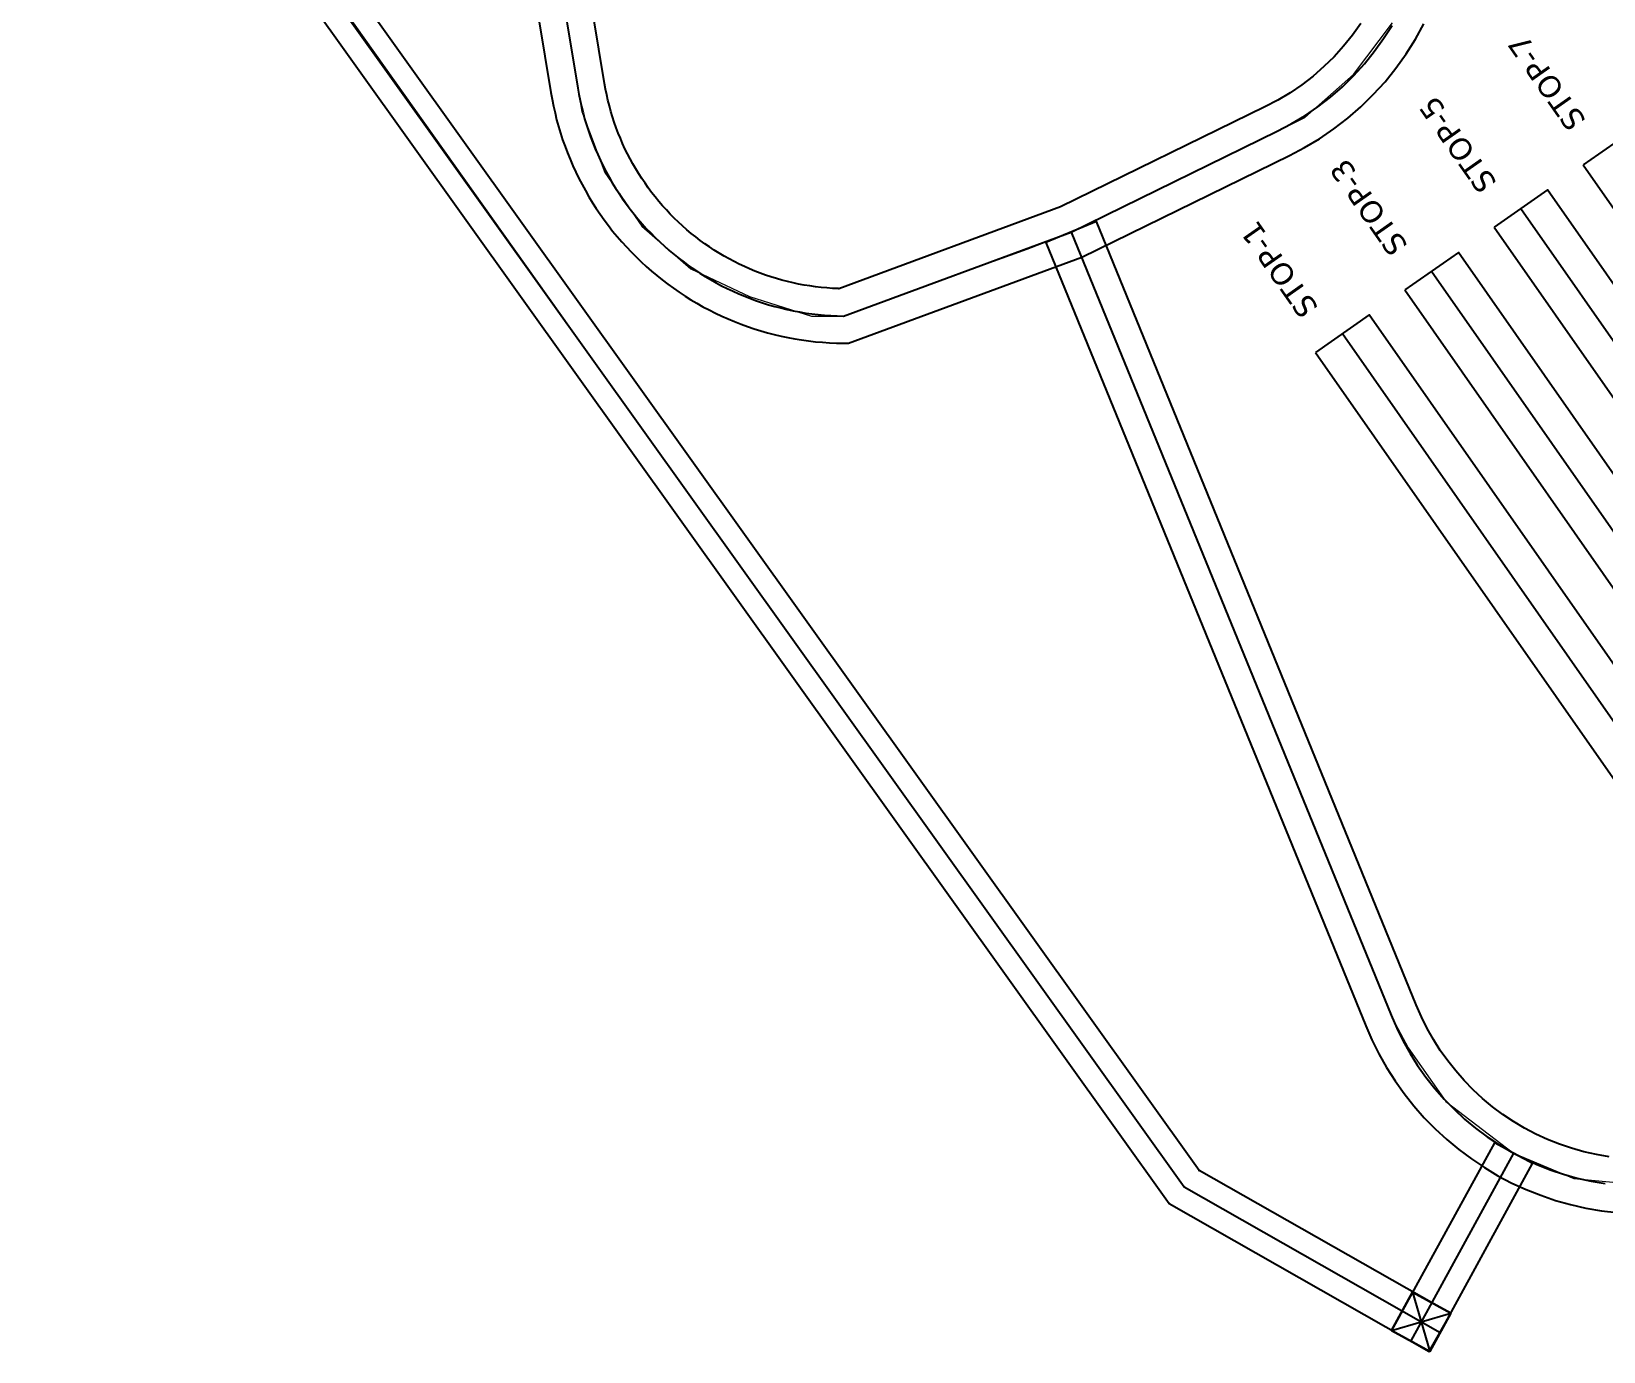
# Model space of a CAD drawing. Extents: x 700390 to 700832, y 4226084 to 4226329.
# Drawn here: x 700394.5 to 700538.8, y 4226097.8 to 4226218.9 of the extents above; entities that cross this region are included whole.
import ezdxf

# ---------------------------------------------------------------- set-up
doc = ezdxf.new("R2010")
doc.units = 0
doc.header["$MEASUREMENT"] = 0
doc.layers.add('1', color=7, linetype='Continuous')
doc.layers.add('TEXT_ORANGE', color=7, linetype='Continuous')
doc.layers.add('GEOFENCE', color=3, linetype='Continuous', lineweight=0)
doc.styles.get("Standard").update_dxf_attribs({"font": 'verdana.ttf'})

msp = doc.modelspace()

# ---------------------------------------------------------------- linework, layer by layer
at = {"linetype": 'Continuous'}
for p in [(700501.64, 4226114.43, 1125.78), (700500.27, 4226112.91, 1125.78), (700498.9, 4226111.39, 1125.78)]:
    msp.add_point(p, dxfattribs=at)
at = {"layer": '1', "color": 7}
for points in [[(700394.5, 4226257.41, 1143.7), (700498.9, 4226111.39, 1125.78), (700522.77, 4226097.81, 1125.78), (700524.75, 4226101.29, 1125.78), (700501.64, 4226114.43, 1125.78), (700397.79, 4226259.68, 1143.7)], [(700396.14, 4226258.54, 1143.7), (700500.27, 4226112.91, 1125.78), (700523.76, 4226099.55, 1125.78)], [(700436.15, 4226249.64, 1113.01), (700442.16, 4226213.3, 1109.37), (700442.27, 4226212.69, 1109.31), (700442.4, 4226212.06, 1109.25), (700442.54, 4226211.43, 1109.19), (700442.69, 4226210.81, 1109.13), (700442.86, 4226210.2, 1109.08), (700443.05, 4226209.58, 1109.02), (700443.24, 4226208.97, 1108.96), (700443.46, 4226208.37, 1108.9), (700443.68, 4226207.77, 1108.84), (700443.92, 4226207.18, 1108.78), (700444.18, 4226206.59, 1108.73), (700444.44, 4226206.01, 1108.67), (700444.73, 4226205.43, 1108.61), (700445.02, 4226204.87, 1108.55), (700445.33, 4226204.31, 1108.49), (700445.65, 4226203.75, 1108.43), (700445.98, 4226203.2, 1108.38), (700446.33, 4226202.67, 1108.32), (700446.69, 4226202.14, 1108.26), (700447.06, 4226201.62, 1108.2), (700447.44, 4226201.1, 1108.14), (700447.83, 4226200.6, 1108.09), (700448.24, 4226200.1, 1108.03), (700448.66, 4226199.62, 1107.97), (700449.09, 4226199.14, 1107.91), (700449.53, 4226198.68, 1107.85), (700449.98, 4226198.22, 1107.8), (700450.44, 4226197.78, 1107.74), (700450.91, 4226197.34, 1107.68), (700451.39, 4226196.92, 1107.62), (700451.88, 4226196.51, 1107.56), (700452.38, 4226196.11, 1107.5), (700452.89, 4226195.73, 1107.45), (700453.41, 4226195.35, 1107.39), (700453.94, 4226194.99, 1107.33), (700454.47, 4226194.64, 1107.27), (700455.01, 4226194.3, 1107.21), (700455.56, 4226193.97, 1107.15), (700456.12, 4226193.66, 1107.1), (700456.69, 4226193.36, 1107.04), (700457.26, 4226193.07, 1106.98), (700457.84, 4226192.8, 1106.92), (700458.42, 4226192.54, 1106.87), (700459.01, 4226192.29, 1106.81), (700459.61, 4226192.06, 1106.75), (700460.21, 4226191.84, 1106.69), (700460.82, 4226191.64, 1106.63), (700461.43, 4226191.45, 1106.57), (700462.05, 4226191.27, 1106.52), (700462.66, 4226191.11, 1106.46), (700463.29, 4226190.96, 1106.4), (700463.91, 4226190.83, 1106.34), (700464.54, 4226190.71, 1106.28), (700465.17, 4226190.61, 1106.22), (700465.81, 4226190.52, 1106.17), (700466.44, 4226190.45, 1106.11), (700467.08, 4226190.39, 1106.05), (700467.72, 4226190.35, 1105.99), (700468.36, 4226190.32, 1105.93), (700469, 4226190.3, 1105.88), (700469.47, 4226190.3, 1105.88), (700490.89, 4226198.21, 1103.61), (700509.94, 4226207.52, 1101.5), (700511.32, 4226208.25, 1101.33), (700512.7, 4226209.07, 1101.15), (700514.01, 4226209.97, 1100.98), (700515.28, 4226210.95, 1100.81), (700516.49, 4226212, 1100.63), (700517.63, 4226213.12, 1100.46), (700518.71, 4226214.3, 1100.28), (700519.71, 4226215.55, 1100.11), (700520.64, 4226216.85, 1099.93), (700521.5, 4226218.2, 1099.76), (700522.27, 4226219.6, 1099.58)], [(700438.67, 4226249.69, 1113.01), (700444.62, 4226213.72, 1109.37), (700444.72, 4226213.15, 1109.31), (700444.84, 4226212.58, 1109.25), (700444.97, 4226212.01, 1109.19), (700445.11, 4226211.45, 1109.13), (700445.26, 4226210.89, 1109.08), (700445.43, 4226210.33, 1109.02), (700445.61, 4226209.78, 1108.96), (700445.81, 4226209.23, 1108.9), (700446.01, 4226208.68, 1108.84), (700446.23, 4226208.14, 1108.78), (700446.46, 4226207.61, 1108.73), (700446.7, 4226207.08, 1108.67), (700446.96, 4226206.56, 1108.61), (700447.23, 4226206.04, 1108.55), (700447.51, 4226205.53, 1108.49), (700447.8, 4226205.03, 1108.43), (700448.1, 4226204.53, 1108.38), (700448.42, 4226204.04, 1108.32), (700448.74, 4226203.56, 1108.26), (700449.08, 4226203.09, 1108.2), (700449.43, 4226202.62, 1108.14), (700449.79, 4226202.16, 1108.09), (700450.15, 4226201.71, 1108.03), (700450.53, 4226201.27, 1107.97), (700450.92, 4226200.84, 1107.91), (700451.32, 4226200.42, 1107.85), (700451.73, 4226200, 1107.8), (700452.15, 4226199.6, 1107.74), (700452.58, 4226199.21, 1107.68), (700453.02, 4226198.82, 1107.62), (700453.46, 4226198.45, 1107.56), (700453.92, 4226198.09, 1107.5), (700454.38, 4226197.73, 1107.45), (700454.85, 4226197.39, 1107.39), (700455.33, 4226197.06, 1107.33), (700455.82, 4226196.74, 1107.27), (700456.31, 4226196.43, 1107.21), (700456.81, 4226196.14, 1107.15), (700457.32, 4226195.85, 1107.1), (700457.83, 4226195.58, 1107.04), (700458.35, 4226195.32, 1106.98), (700458.88, 4226195.07, 1106.92), (700459.41, 4226194.84, 1106.87), (700459.95, 4226194.61, 1106.81), (700460.49, 4226194.4, 1106.75), (700461.04, 4226194.2, 1106.69), (700461.59, 4226194.02, 1106.63), (700462.14, 4226193.84, 1106.57), (700462.7, 4226193.68, 1106.52), (700463.27, 4226193.54, 1106.46), (700463.83, 4226193.41, 1106.4), (700464.4, 4226193.29, 1106.34), (700464.97, 4226193.18, 1106.28), (700465.55, 4226193.08, 1106.22), (700466.12, 4226193, 1106.17), (700466.7, 4226192.94, 1106.11), (700467.28, 4226192.88, 1106.05), (700467.86, 4226192.84, 1105.99), (700468.44, 4226192.82, 1105.93), (700469.02, 4226192.8, 1105.88), (700469.02, 4226192.8, 1105.88), (700489.9, 4226200.51, 1103.61), (700508.81, 4226209.75, 1101.5), (700510.1, 4226210.42, 1101.33), (700511.34, 4226211.17, 1101.15), (700512.54, 4226212, 1100.98), (700513.69, 4226212.88, 1100.81), (700514.79, 4226213.84, 1100.63), (700515.83, 4226214.86, 1100.46), (700516.81, 4226215.93, 1100.28), (700517.72, 4226217.06, 1100.11), (700518.57, 4226218.25, 1099.93), (700519.35, 4226219.47, 1099.76)], [(700516.5, 4226219.64, 1099.93), (700515.73, 4226218.58, 1100.11), (700514.91, 4226217.56, 1100.28), (700514.03, 4226216.59, 1100.46), (700513.09, 4226215.68, 1100.63), (700512.11, 4226214.82, 1100.81), (700511.07, 4226214.02, 1100.98), (700509.99, 4226213.28, 1101.15), (700508.87, 4226212.6, 1101.33), (700507.68, 4226211.98, 1101.5), (700488.92, 4226202.81, 1103.61), (700468.6, 4226195.31, 1105.87), (700468.53, 4226195.32, 1105.93), (700468, 4226195.34, 1105.99), (700467.48, 4226195.38, 1106.05), (700466.96, 4226195.42, 1106.11), (700466.44, 4226195.48, 1106.17), (700465.92, 4226195.56, 1106.22), (700465.41, 4226195.64, 1106.28), (700464.89, 4226195.74, 1106.34), (700464.38, 4226195.84, 1106.4), (700463.87, 4226195.97, 1106.46), (700463.36, 4226196.1, 1106.52), (700462.86, 4226196.24, 1106.57), (700462.36, 4226196.4, 1106.63), (700461.86, 4226196.56, 1106.69), (700461.37, 4226196.74, 1106.75), (700460.88, 4226196.93, 1106.81), (700460.4, 4226197.13, 1106.87), (700459.92, 4226197.35, 1106.92), (700459.45, 4226197.57, 1106.98), (700458.98, 4226197.8, 1107.04), (700458.52, 4226198.05, 1107.1), (700458.06, 4226198.3, 1107.15), (700457.61, 4226198.57, 1107.21), (700457.16, 4226198.85, 1107.27), (700456.72, 4226199.14, 1107.33), (700456.3, 4226199.43, 1107.39), (700455.87, 4226199.74, 1107.45), (700455.45, 4226200.06, 1107.5), (700455.05, 4226200.38, 1107.56), (700454.64, 4226200.72, 1107.62), (700454.25, 4226201.07, 1107.68), (700453.86, 4226201.42, 1107.74), (700453.49, 4226201.78, 1107.8), (700453.12, 4226202.16, 1107.85), (700452.76, 4226202.54, 1107.91), (700452.41, 4226202.92, 1107.97), (700452.07, 4226203.32, 1108.03), (700451.74, 4226203.73, 1108.09), (700451.41, 4226204.14, 1108.14), (700451.1, 4226204.56, 1108.2), (700450.8, 4226204.98, 1108.26), (700450.5, 4226205.42, 1108.32), (700450.22, 4226205.86, 1108.38), (700449.95, 4226206.3, 1108.43), (700449.69, 4226206.76, 1108.49), (700449.43, 4226207.22, 1108.55), (700449.19, 4226207.68, 1108.61), (700448.96, 4226208.15, 1108.67), (700448.74, 4226208.63, 1108.73), (700448.54, 4226209.11, 1108.78), (700448.34, 4226209.59, 1108.84), (700448.15, 4226210.08, 1108.9), (700447.98, 4226210.58, 1108.96), (700447.82, 4226211.08, 1109.02), (700447.67, 4226211.58, 1109.08), (700447.53, 4226212.08, 1109.13), (700447.4, 4226212.59, 1109.19), (700447.29, 4226213.1, 1109.25), (700447.18, 4226213.61, 1109.31), (700447.09, 4226214.14, 1109.37), (700441.2, 4226249.74, 1113.01)], [(700536.88, 4226206.67, 1108.31), (700586.46, 4226135.82, 1105.32), (700591.38, 4226139.26, 1105.32), (700541.8, 4226210.11, 1108.31), (700536.88, 4226206.67, 1108.31)], [(700528.72, 4226200.94, 1108), (700578.29, 4226130.09, 1105.22), (700583.2, 4226133.53, 1105.22), (700533.63, 4226204.38, 1108), (700528.72, 4226200.94, 1108)], [(700539.27, 4226115.68, 1104.9), (700538.11, 4226115.88, 1104.88), (700536.96, 4226116.14, 1104.87), (700535.83, 4226116.46, 1104.86), (700534.71, 4226116.83, 1104.85), (700533.62, 4226117.27, 1104.84), (700532.55, 4226117.76, 1104.83), (700531.5, 4226118.31, 1104.82), (700530.49, 4226118.91, 1104.81), (700529.51, 4226119.56, 1104.79), (700528.57, 4226120.27, 1104.78), (700527.66, 4226121.02, 1104.77), (700526.79, 4226121.82, 1104.76), (700525.97, 4226122.66, 1104.75), (700525.19, 4226123.55, 1104.74), (700524.46, 4226124.47, 1104.72), (700523.78, 4226125.43, 1104.71), (700523.15, 4226126.43, 1104.7), (700522.57, 4226127.45, 1104.69), (700522.05, 4226128.51, 1104.68), (700521.57, 4226129.63, 1104.67), (700492.22, 4226201.46, 1103.61), (700487.59, 4226199.56, 1103.61)], [(700531.17, 4226202.66, 1108), (700580.75, 4226131.81, 1105.22)], [(700489.9, 4226200.51, 1103.61), (700519.26, 4226128.66, 1104.67), (700519.78, 4226127.46, 1104.68), (700520.36, 4226126.29, 1104.69), (700521, 4226125.14, 1104.7), (700521.7, 4226124.04, 1104.71), (700522.46, 4226122.97, 1104.72), (700523.27, 4226121.94, 1104.74), (700524.14, 4226120.96, 1104.75), (700525.05, 4226120.03, 1104.76), (700526.01, 4226119.14, 1104.77), (700527.02, 4226118.3, 1104.78), (700528.07, 4226117.52, 1104.79), (700529.16, 4226116.79, 1104.81), (700530.28, 4226116.13, 1104.82), (700531.44, 4226115.52, 1104.83), (700532.63, 4226114.97, 1104.84), (700533.85, 4226114.49, 1104.85), (700535.09, 4226114.07, 1104.86), (700536.35, 4226113.71, 1104.87), (700537.63, 4226113.43, 1104.88), (700538.92, 4226113.21, 1104.9)], [(700487.59, 4226199.56, 1103.61), (700516.96, 4226127.69, 1104.67), (700517.51, 4226126.41, 1104.68), (700518.15, 4226125.12, 1104.69), (700518.85, 4226123.86, 1104.7), (700519.63, 4226122.65, 1104.71), (700520.46, 4226121.47, 1104.72), (700521.35, 4226120.34, 1104.74), (700522.3, 4226119.26, 1104.75), (700523.31, 4226118.23, 1104.76), (700524.37, 4226117.25, 1104.77), (700525.47, 4226116.34, 1104.78), (700526.63, 4226115.48, 1104.79), (700527.83, 4226114.68, 1104.81), (700529.06, 4226113.94, 1104.82), (700530.34, 4226113.27, 1104.83), (700531.65, 4226112.67, 1104.84), (700532.99, 4226112.14, 1104.85), (700534.35, 4226111.68, 1104.86), (700535.74, 4226111.29, 1104.87), (700537.14, 4226110.97, 1104.88), (700538.56, 4226110.73, 1104.9), (700539.99, 4226110.57, 1104.91)], [(700520.52, 4226195.2, 1108), (700570.09, 4226124.35, 1105.12), (700575.01, 4226127.79, 1105.12), (700525.44, 4226198.64, 1108), (700520.52, 4226195.2, 1108)], [(700522.98, 4226196.92, 1108), (700572.55, 4226126.07, 1105.12)], [(700512.33, 4226189.47, 1108), (700561.91, 4226118.62, 1105.01), (700566.83, 4226122.06, 1105.01), (700517.25, 4226192.91, 1108), (700512.33, 4226189.47, 1108)], [(700514.79, 4226191.19, 1108), (700564.37, 4226120.34, 1105.01)], [(700528.74, 4226116.97, 1104.82), (700519.31, 4226099.74, 1105.8), (700522.82, 4226097.82, 1105.8), (700532.25, 4226115.05, 1104.82), (700528.74, 4226116.97, 1104.82)], [(700530.5, 4226116.01, 1104.82), (700521.06, 4226098.78, 1105.8)], [(700519.31, 4226099.74, 1110.14), (700524.74, 4226101.32, 1110.14), (700521.23, 4226103.25, 1110.14), (700524.74, 4226101.32, 1110.14), (700522.82, 4226097.82, 1110.14), (700519.31, 4226099.74, 1110.14), (700521.23, 4226103.25, 1110.14), (700522.82, 4226097.82, 1110.14)], [(700519.31, 4226099.74, 1105.69), (700524.74, 4226101.32, 1105.69), (700521.23, 4226103.25, 1105.69), (700524.74, 4226101.32, 1105.69), (700522.82, 4226097.82, 1105.69), (700519.31, 4226099.74, 1105.69), (700521.23, 4226103.25, 1105.69), (700522.82, 4226097.82, 1105.69)], [(700519.31, 4226099.74, 1125.78), (700524.74, 4226101.32, 1125.78), (700521.23, 4226103.25, 1125.78), (700524.74, 4226101.32, 1125.78), (700522.82, 4226097.82, 1125.78), (700519.31, 4226099.74, 1125.78), (700521.23, 4226103.25, 1125.78), (700522.82, 4226097.82, 1125.78)], [(700522.02, 4226100.53, 1125.78), (700522.02, 4226100.53, 1110.14)]]:
    msp.add_polyline3d(points, dxfattribs=at)
at = {"layer": 'GEOFENCE', "linetype": 'Continuous'}
for p, q in [((700437.81, 4226200.33, 1136.54), (700420.53, 4226224.67, 1139.53)), ((700443.49, 4226220.39, 1110.04), (700445.01, 4226211.56, 1109.15)), ((700515.82, 4226214.95, 1100.45), (700519.4, 4226219.71, 1099.73)), ((700511.34, 4226211.02, 1101.2), (700515.82, 4226214.95, 1100.45)), ((700445.01, 4226211.56, 1109.15), (700447.12, 4226205.98, 1108.55)), ((700506, 4226208.37, 1101.82), (700511.34, 4226211.02, 1101.2)), ((700497.95, 4226204.44, 1102.71), (700506, 4226208.37, 1101.82)), ((700447.12, 4226205.98, 1108.55), (700450.5, 4226201.06, 1107.95)), ((700489.9, 4226200.51, 1103.61), (700497.95, 4226204.44, 1102.71)), ((700448.2, 4226185.74, 1134.74), (700437.81, 4226200.33, 1136.54)), ((700450.5, 4226201.06, 1107.95), (700455.01, 4226197.14, 1107.36)), ((700485.87, 4226198.95, 1103.84), (700489.9, 4226200.51, 1103.61)), ((700489.9, 4226200.51, 1103.61), (700493.31, 4226192.18, 1103.73)), ((700477.47, 4226195.92, 1104.96), (700485.87, 4226198.95, 1103.84)), ((700455.01, 4226197.14, 1107.36), (700460.4, 4226194.58, 1106.76)), ((700469.08, 4226192.8, 1105.87), (700477.47, 4226195.92, 1104.96)), ((700460.4, 4226194.58, 1106.76), (700466.09, 4226192.79, 1106.16)), ((700466.09, 4226192.79, 1106.16), (700469.08, 4226192.8, 1105.87)), ((700493.31, 4226192.18, 1103.73), (700500.12, 4226175.52, 1103.98)), ((700458.62, 4226171.17, 1132.95), (700448.2, 4226185.74, 1134.74)), ((700500.12, 4226175.52, 1103.98), (700506.92, 4226158.86, 1104.22)), ((700469.04, 4226156.6, 1131.16), (700458.62, 4226171.17, 1132.95)), ((700506.92, 4226158.86, 1104.22), (700517.14, 4226133.87, 1104.59)), ((700479.45, 4226142.03, 1129.37), (700469.04, 4226156.6, 1131.16)), ((700489.87, 4226127.46, 1127.58), (700479.45, 4226142.03, 1129.37)), ((700517.14, 4226133.87, 1104.59), (700519.41, 4226128.31, 1104.67)), ((700519.41, 4226128.31, 1104.67), (700520.83, 4226125.67, 1104.7)), ((700500.29, 4226112.9, 1125.78), (700489.87, 4226127.46, 1127.58)), ((700520.83, 4226125.67, 1104.7), (700524.28, 4226120.76, 1104.75)), ((700524.28, 4226120.76, 1104.75), (700530.5, 4226116.01, 1104.82)), ((700530.5, 4226116.01, 1104.82), (700521.06, 4226098.78, 1105.8)), ((700530.5, 4226116.01, 1104.82), (700536.02, 4226113.67, 1104.87)), ((700536.02, 4226113.67, 1104.87), (700542, 4226113.12, 1104.92)), ((700508.12, 4226108.45, 1125.78), (700500.29, 4226112.9, 1125.78)), ((700523.76, 4226099.55, 1125.78), (700508.12, 4226108.45, 1125.78))]:
    msp.add_line(p, q, dxfattribs=at)

# ---------------------------------------------------------------- texts
at = {"layer": 'TEXT_ORANGE', "linetype": 'Continuous'}
for s, p in [('STOP-7', (700537.21, 4226210.74, 1108.48)), ('STOP-5', (700529.03, 4226205.02, 1108.2)), ('STOP-3', (700520.86, 4226199.26, 1108.17)), ('STOP-1', (700512.65, 4226193.56, 1108.03))]:
    msp.add_text(s, height=2, rotation=125.0762, dxfattribs=at).set_placement(p)

doc.saveas('drawing.dxf')
